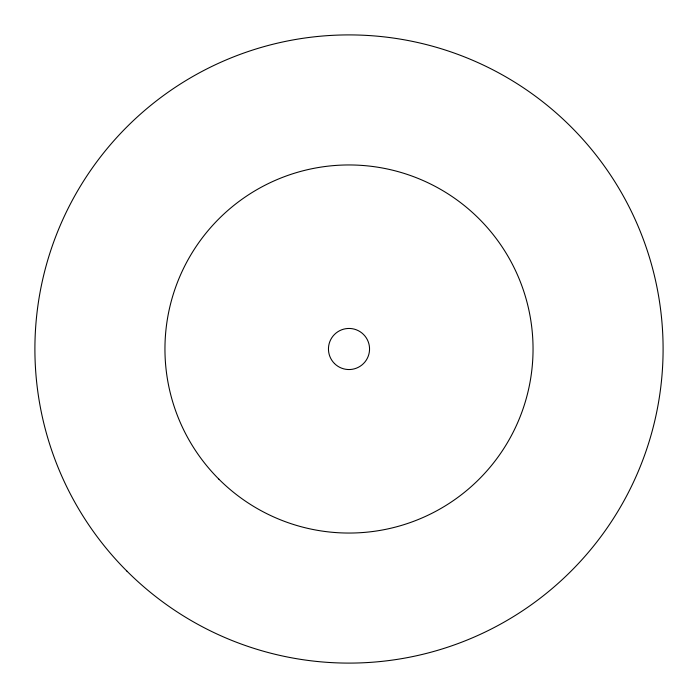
<?xml version="1.0" encoding="UTF-8"?>
<svg xmlns="http://www.w3.org/2000/svg" width="698" height="698" viewBox="0 0 698 698"><rect width="100%" height="100%" fill="white"/><g stroke="black" fill="none" stroke-linecap="round" stroke-linejoin="round"><path stroke-width="1.05" d="M334.473 363.527A20.547 20.547 0 0 0 368.849 354.322A20.547 20.547 0 0 0 343.678 329.151A20.547 20.547 0 0 0 334.473 363.527M218.858 479.142A184.045 184.045 0 0 0 526.772 396.639A184.045 184.045 0 0 0 301.361 171.228A184.045 184.045 0 0 0 218.858 479.142M126.896 571.104A314.1 314.1 0 0 0 652.394 430.291A314.1 314.1 0 0 0 267.709 45.606A314.1 314.1 0 0 0 126.896 571.104"/></g></svg>
